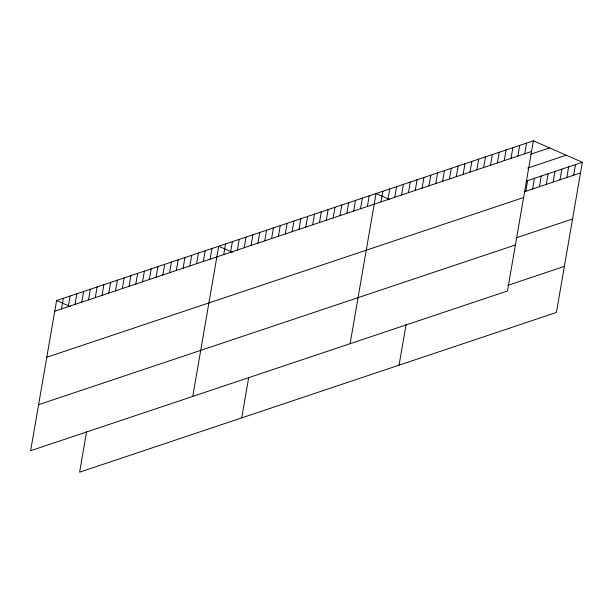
<?xml version="1.0" encoding="UTF-8"?>
<svg xmlns="http://www.w3.org/2000/svg" width="613" height="613" viewBox="0 0 613 613"><rect width="100%" height="100%" fill="white"/><g stroke="black" fill="none" stroke-linecap="round" stroke-linejoin="round"><path stroke-width="0.92" d="M533.394 140.814L56.588 300.546L30.65 450.716L507.457 290.983L533.394 140.814L582.35 162.284L556.412 312.454L79.606 472.186L86.602 431.667M61.507 308.929L63.346 298.286M68.258 306.669L70.097 296.025M75.016 304.408L76.855 293.757M81.767 302.14L83.606 291.497M88.525 299.88L90.364 289.236M95.276 297.619L97.115 286.968M102.034 295.359L103.873 284.708M108.785 293.091L110.624 282.447M115.543 290.83L117.382 280.179M122.293 288.57L124.14 277.919M129.052 286.302L130.891 275.658M135.81 284.041L137.649 273.39M142.561 281.781L144.4 271.13M149.319 279.513L151.158 268.869M156.07 277.252L157.909 266.601M162.828 274.992L164.667 264.341M169.579 272.724L171.418 262.08M176.337 270.463L178.176 259.812M183.088 268.203L184.927 257.552M189.846 265.935L191.685 255.292M196.597 263.674L198.436 253.023M203.355 261.414L205.194 250.763M210.106 259.146L211.945 248.503M192.766 396.412L218.703 246.242L232.434 252.257M223.707 254.594L225.546 243.943M230.549 252.303L232.388 241.652M237.384 250.012L239.223 239.361M244.227 247.721L246.066 237.07M251.069 245.43L252.908 234.779M257.912 243.139L259.751 232.488M264.755 240.84L266.594 230.197M271.59 238.549L273.429 227.906M241.721 417.874L248.717 377.355M278.432 236.258L280.271 225.615M285.275 233.967L287.114 223.324M292.117 231.676L293.956 221.025M298.96 229.385L300.799 218.734M305.795 227.094L307.634 216.443M312.638 224.802L314.477 214.152M319.48 222.511L321.319 211.86M326.323 220.22L328.162 209.569M333.166 217.929L335.005 207.278M340 215.63L341.839 204.987M346.843 213.339L348.682 202.696M353.686 211.048L355.525 200.405M360.528 208.757L362.367 198.114M367.371 206.466L369.21 195.815M350.107 343.701L376.045 193.524L389.784 199.547M381.048 201.884L382.887 191.233M387.891 199.593L389.73 188.942M394.734 197.302L396.573 186.651M401.576 195.011L403.415 184.36M408.411 192.712L410.25 182.069M415.254 190.421L417.093 179.778M422.096 188.13L423.935 177.486M428.939 185.839L430.778 175.195M399.063 365.164L406.067 324.645M435.782 183.548L437.621 172.904M442.617 181.256L444.456 170.606M449.459 178.965L451.298 168.314M456.302 176.674L458.141 166.023M463.144 174.383L464.983 163.732M469.987 172.092L471.826 161.441M476.822 169.801L478.669 159.15M483.665 167.502L485.504 156.859M490.507 165.211L492.346 154.568M497.35 162.92L499.189 152.277M504.192 160.629L506.031 149.986M511.035 158.338L512.874 147.687M517.87 156.047L519.709 145.396M524.713 153.756L526.552 143.105M525.785 191.264L527.624 180.613M532.62 188.973L534.459 178.322M539.463 186.681L541.302 176.031M546.306 184.39L548.145 173.74M553.148 182.099L554.987 171.448M559.991 179.808L561.83 169.157M566.826 177.509L568.665 166.866M573.668 175.218L575.507 164.575M54.749 311.197L531.555 151.465M530.735 154.2L549.547 147.902M527.716 168.092L566.197 155.196M525.908 181.187L582.35 162.284M524.069 191.838L580.511 172.927M46.795 357.241L523.602 197.509M516.115 237.882L572.557 218.971M38.604 404.68L515.41 244.947M507.924 285.321L564.366 266.41M56.588 300.546L70.319 306.569"/></g></svg>
